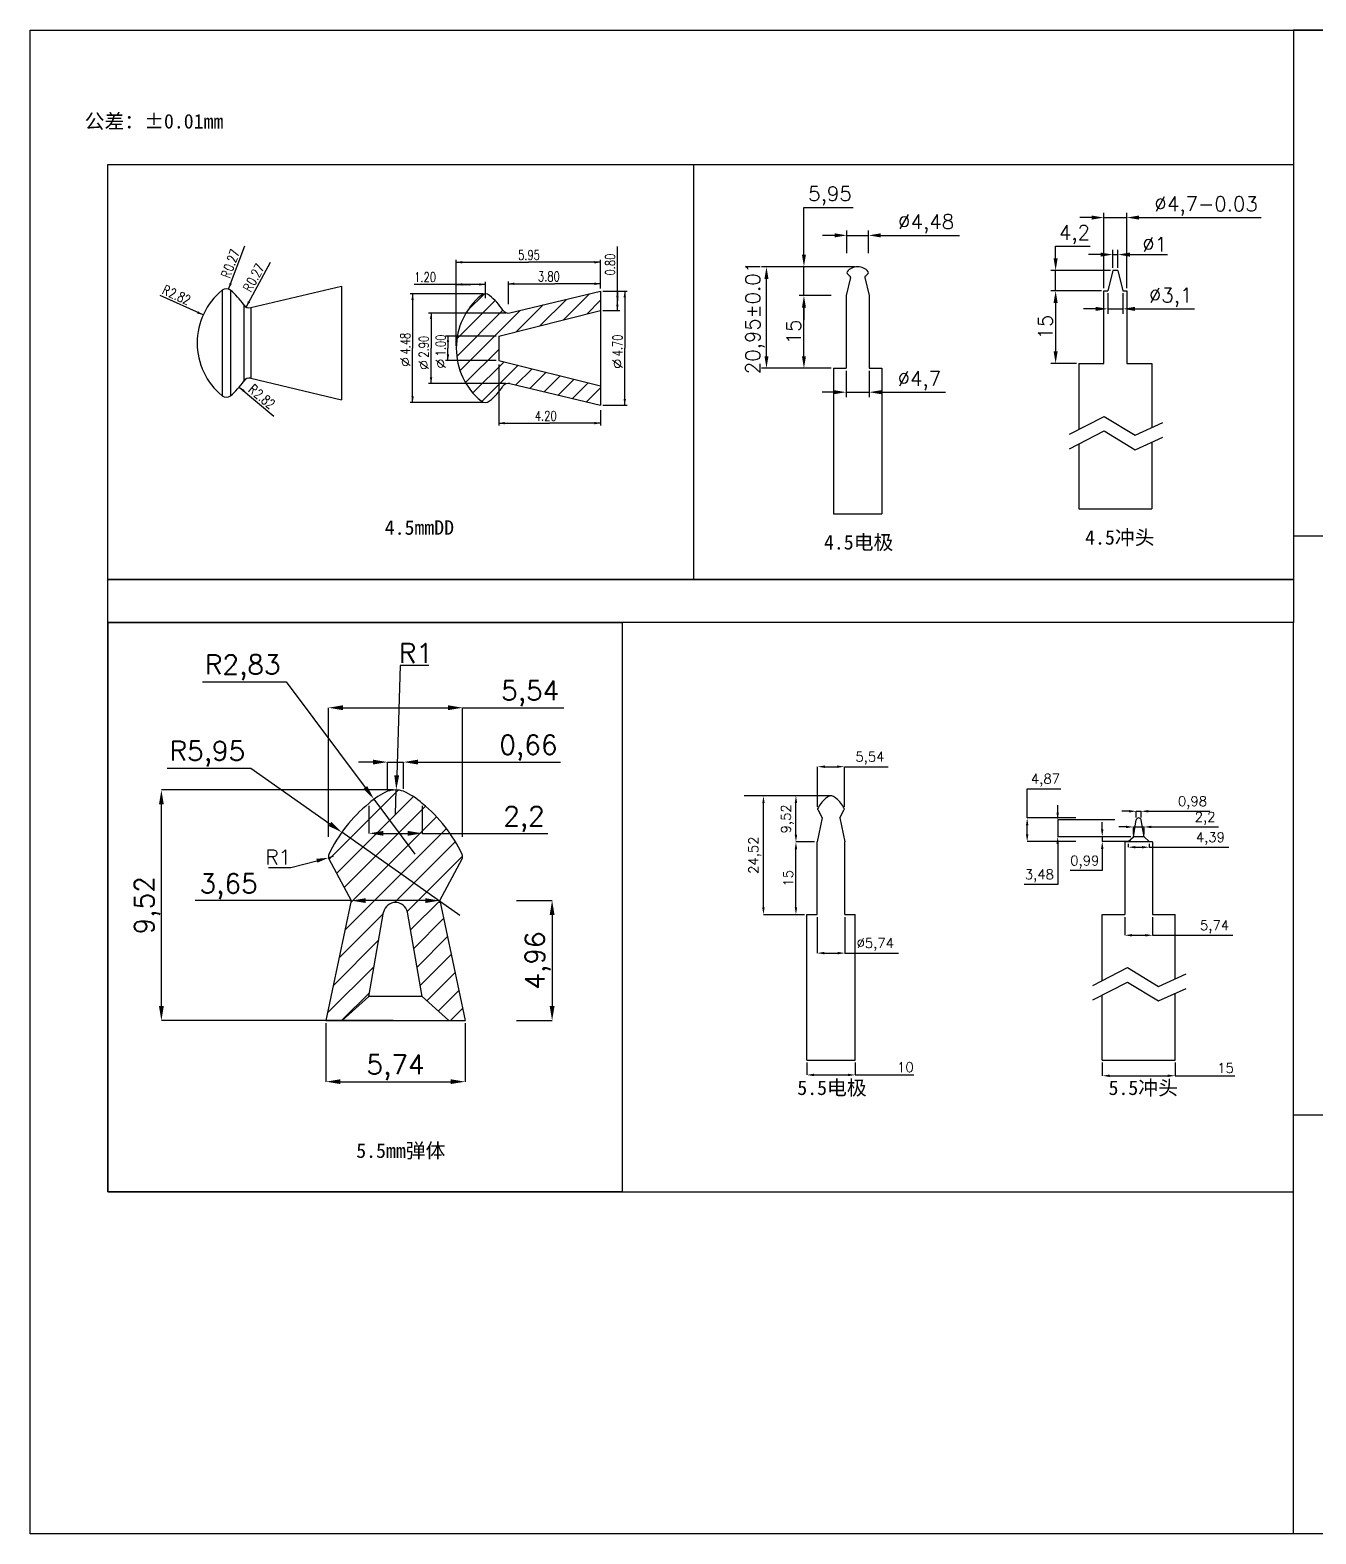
# Model space of a CAD drawing. Header units: millimetres. Extents: x 0 to 1277, y 0 to 625.
# Drawn here: x 813.6 to 1078.8, y 314.5 to 624.7 of the extents above; entities that cross this region are included whole.
import ezdxf

# ---------------------------------------------------------------- set-up
doc = ezdxf.new("R2010")
doc.units = ezdxf.units.MM
doc.header["$LTSCALE"] = 1000
doc.styles.get("Standard").update_dxf_attribs({"font": 'txt', "bigfont": 'gbcbig.shx'})
doc.styles.add('TEXTSTYLE_1', font='txt.shx', dxfattribs={"width": 0.75, "bigfont": 'bigfont.shx'})
doc.dimstyles.new('ISO-25', dxfattribs={"dimtxt": 3, "dimasz": 2.5, "dimexe": 1, "dimexo": 0.5, "dimtad": 1, "dimtoh": 1, "dimtxsty": 'Standard', "dimcen": 0, "dimclrd": 3, "dimclre": 3, "dimclrt": 3, "dimadec": 0, "dimazin": 0, "dimtfac": 1, "dimtmove": 0, "dimatfit": 3, "dimfxl": 0, "dimarcsym": 0})
doc.dimstyles.new('副本 (2)ISO-25', dxfattribs={"dimtxt": 2, "dimasz": 1.5, "dimexe": 0, "dimexo": 0.5, "dimgap": 0.6, "dimtad": 1, "dimtoh": 1, "dimtxsty": 'Standard', "dimcen": 0, "dimclrd": 3, "dimclre": 3, "dimclrt": 3, "dimadec": 0, "dimazin": 0, "dimtfac": 1, "dimtmove": 0, "dimatfit": 3, "dimfxl": 0, "dimarcsym": 0})
doc.dimstyles.new('副本ISO-25', dxfattribs={"dimtxt": 4, "dimasz": 3, "dimexe": 0, "dimexo": 0.5, "dimgap": 0.6, "dimtad": 1, "dimtoh": 1, "dimlfac": 0.2, "dimtxsty": 'Standard', "dimcen": 0, "dimclrd": 3, "dimclre": 3, "dimclrt": 3, "dimadec": 0, "dimazin": 0, "dimtfac": 1, "dimtmove": 0, "dimatfit": 3, "dimfxl": 0, "dimarcsym": 0})

# ---------------------------------------------------------------- blocks, each defined once
blk = doc.blocks.new('*D8')
at = {"color": 3, "lineweight": -2}
for p, q in [((1034.54, 570.96), (1024.08, 570.96)), ((1025.08, 568.46), (1025.08, 558.46)), ((1029.39, 555.96), (1024.08, 555.96))]:
    blk.add_line(p, q, dxfattribs=at)
at = {"color": 3}
for points in [[(1024.66, 568.46), (1025.5, 568.46), (1025.08, 570.96)], [(1024.66, 558.46), (1025.5, 558.46), (1025.08, 555.96)]]:
    blk.add_solid(points, dxfattribs=at)
at = {"layer": 'Defpoints', "color": 0}
for p in [(1035.04, 570.96), (1025.08, 555.96), (1029.89, 555.96)]:
    blk.add_point(p, dxfattribs=at)
at = {"color": 3, "insert": (1022.96, 563.46), "char_height": 3, "attachment_point": 5, "rotation": 90}
blk.add_mtext('15', dxfattribs=at)
blk = doc.blocks.new('*D11')
at = {"color": 3, "lineweight": -2}
for p, q in [((1035.04, 571.46), (1035.04, 587.05)), ((1039.74, 571.46), (1039.74, 587.05)), ((1032.54, 586.05), (1030.04, 586.05)), ((1035.04, 586.05), (1039.74, 586.05)), ((1042.24, 586.05), (1067.49, 586.05))]:
    blk.add_line(p, q, dxfattribs=at)
at = {"color": 3}
for points in [[(1032.54, 586.47), (1032.54, 585.64), (1035.04, 586.05)], [(1042.24, 586.47), (1042.24, 585.64), (1039.74, 586.05)]]:
    blk.add_solid(points, dxfattribs=at)
at = {"layer": 'Defpoints', "color": 0}
for p in [(1039.74, 586.05), (1035.04, 570.96), (1039.74, 570.96)]:
    blk.add_point(p, dxfattribs=at)
at = {"color": 3, "insert": (1056.11, 588.43), "char_height": 3, "attachment_point": 5}
blk.add_mtext('%%C4,7-0.03', dxfattribs=at)
blk = doc.blocks.new('*D15')
at = {"color": 3, "lineweight": -2}
for p, q in [((1035.84, 570.46), (1035.84, 566.22)), ((1038.94, 570.46), (1038.94, 566.22)), ((1033.34, 567.22), (1030.84, 567.22)), ((1035.84, 567.22), (1038.94, 567.22)), ((1041.44, 567.22), (1053.69, 567.22))]:
    blk.add_line(p, q, dxfattribs=at)
at = {"color": 3}
for points in [[(1033.34, 567.64), (1033.34, 566.81), (1035.84, 567.22)], [(1041.44, 567.64), (1041.44, 566.81), (1038.94, 567.22)]]:
    blk.add_solid(points, dxfattribs=at)
at = {"layer": 'Defpoints', "color": 0}
for p in [(1035.84, 570.96), (1038.94, 570.96), (1038.94, 567.22)]:
    blk.add_point(p, dxfattribs=at)
at = {"color": 3, "insert": (1048.81, 569.6), "char_height": 3, "attachment_point": 5}
blk.add_mtext('%%C3,1', dxfattribs=at)
blk = doc.blocks.new('*D17')
at = {"color": 3, "lineweight": -2}
for p, q in [((983.76, 575.91), (964.45, 575.91)), ((965.45, 557.46), (965.45, 573.41)), ((978.76, 554.96), (964.45, 554.96))]:
    blk.add_line(p, q, dxfattribs=at)
at = {"color": 3}
for points in [[(965.04, 573.41), (965.87, 573.41), (965.45, 575.91)], [(965.04, 557.46), (965.87, 557.46), (965.45, 554.96)]]:
    blk.add_solid(points, dxfattribs=at)
at = {"layer": 'Defpoints', "color": 0}
for p in [(965.45, 575.91), (984.26, 575.91), (979.26, 554.96)]:
    blk.add_point(p, dxfattribs=at)
at = {"color": 3, "insert": (963.08, 565.43), "char_height": 3, "attachment_point": 5, "rotation": 90}
blk.add_mtext('20,95%%P0.01', dxfattribs=at)
blk = doc.blocks.new('*D18')
at = {"color": 3, "lineweight": -2}
for p, q in [((981.91, 554.46), (981.91, 549.03)), ((986.61, 554.46), (986.61, 549.03)), ((979.41, 550.03), (976.91, 550.03)), ((981.91, 550.03), (986.61, 550.03)), ((989.11, 550.03), (1002.36, 550.03))]:
    blk.add_line(p, q, dxfattribs=at)
at = {"color": 3}
for points in [[(979.41, 550.45), (979.41, 549.62), (981.91, 550.03)], [(989.11, 550.45), (989.11, 549.62), (986.61, 550.03)]]:
    blk.add_solid(points, dxfattribs=at)
at = {"layer": 'Defpoints', "color": 0}
for p in [(981.91, 554.96), (986.61, 554.96), (986.61, 550.03)]:
    blk.add_point(p, dxfattribs=at)
at = {"color": 3, "insert": (996.98, 552.41), "char_height": 3, "attachment_point": 5}
blk.add_mtext('%%C4,7', dxfattribs=at)
blk = doc.blocks.new('*D20')
at = {"color": 3, "lineweight": -2}
for p, q in [((982.02, 578.72), (982.02, 583.38)), ((986.5, 578.72), (986.5, 583.38)), ((979.52, 582.38), (977.02, 582.38)), ((982.02, 582.38), (986.5, 582.38)), ((989, 582.38), (1005.25, 582.38))]:
    blk.add_line(p, q, dxfattribs=at)
at = {"color": 3}
for points in [[(979.52, 582.8), (979.52, 581.97), (982.02, 582.38)], [(989, 582.8), (989, 581.97), (986.5, 582.38)]]:
    blk.add_solid(points, dxfattribs=at)
at = {"layer": 'Defpoints', "color": 0}
for p in [(986.5, 582.38), (982.02, 578.22), (986.5, 578.22)]:
    blk.add_point(p, dxfattribs=at)
at = {"color": 3, "insert": (998.37, 584.76), "char_height": 3, "attachment_point": 5}
blk.add_mtext('%%C4,48', dxfattribs=at)
blk = doc.blocks.new('*D23')
at = {"color": 3, "lineweight": -2}
for p, q in [((1025.08, 577.66), (1025.08, 580.16)), ((1025.08, 580.16), (1032.21, 580.16)), ((1036.39, 575.16), (1024.08, 575.16)), ((1025.08, 570.96), (1025.08, 575.16)), ((1034.54, 570.96), (1024.08, 570.96)), ((1025.08, 568.46), (1025.08, 565.96))]:
    blk.add_line(p, q, dxfattribs=at)
at = {"color": 3}
for points in [[(1024.66, 577.66), (1025.5, 577.66), (1025.08, 575.16)], [(1024.66, 568.46), (1025.5, 568.46), (1025.08, 570.96)]]:
    blk.add_solid(points, dxfattribs=at)
at = {"layer": 'Defpoints', "color": 0}
for p in [(1036.89, 575.16), (1025.08, 570.96), (1035.04, 570.96)]:
    blk.add_point(p, dxfattribs=at)
at = {"color": 3, "insert": (1028.96, 582.54), "char_height": 3, "attachment_point": 5}
blk.add_mtext('4,2', dxfattribs=at)
blk = doc.blocks.new('*D24')
at = {"color": 3, "lineweight": -2}
for p, q in [((1034.39, 578.42), (1031.89, 578.42)), ((1036.89, 575.66), (1036.89, 579.42)), ((1036.89, 578.42), (1037.89, 578.42)), ((1037.89, 575.66), (1037.89, 579.42)), ((1040.39, 578.42), (1048.14, 578.42))]:
    blk.add_line(p, q, dxfattribs=at)
at = {"color": 3}
for points in [[(1034.39, 578.83), (1034.39, 578), (1036.89, 578.42)], [(1040.39, 578.83), (1040.39, 578), (1037.89, 578.42)]]:
    blk.add_solid(points, dxfattribs=at)
at = {"layer": 'Defpoints', "color": 0}
for p in [(1037.89, 578.42), (1036.89, 575.16), (1037.89, 575.16)]:
    blk.add_point(p, dxfattribs=at)
at = {"color": 3, "insert": (1045.51, 580.54), "char_height": 3, "attachment_point": 5}
blk.add_mtext('%%C1', dxfattribs=at)
blk = doc.blocks.new('*D27')
at = {"color": 3, "lineweight": -2}
for p, q in [((975.89, 441.75), (975.89, 434.32)), ((981.63, 441.75), (981.63, 434.32)), ((977.39, 434.32), (980.13, 434.32)), ((981.63, 434.32), (992.66, 434.32))]:
    blk.add_line(p, q, dxfattribs=at)
at = {"color": 3}
for points in [[(977.39, 434.57), (977.39, 434.07), (975.89, 434.32)], [(980.13, 434.57), (980.13, 434.07), (981.63, 434.32)]]:
    blk.add_solid(points, dxfattribs=at)
at = {"layer": 'Defpoints', "color": 0}
for p in [(975.89, 442.25), (981.63, 442.25), (981.63, 434.32)]:
    blk.add_point(p, dxfattribs=at)
at = {"color": 3, "insert": (987.89, 436.08), "char_height": 2, "attachment_point": 5}
blk.add_mtext('%%C5,74', dxfattribs=at)
blk = doc.blocks.new('*D53')
at = {"color": 3, "lineweight": -2}
for p, q in [((973.26, 466.77), (964.83, 466.77)), ((964.83, 443.75), (964.83, 465.27)), ((973.26, 442.25), (964.83, 442.25))]:
    blk.add_line(p, q, dxfattribs=at)
at = {"color": 3}
for points in [[(964.58, 465.27), (965.08, 465.27), (964.83, 466.77)], [(964.58, 443.75), (965.08, 443.75), (964.83, 442.25)]]:
    blk.add_solid(points, dxfattribs=at)
at = {"layer": 'Defpoints', "color": 0}
for p in [(964.83, 466.77), (973.76, 466.77), (973.76, 442.25)]:
    blk.add_point(p, dxfattribs=at)
at = {"color": 3, "insert": (963.07, 454.51), "char_height": 2, "attachment_point": 5, "rotation": 90}
blk.add_mtext('24,52', dxfattribs=at)
blk = doc.blocks.new('*D54')
at = {"color": 3, "lineweight": -2}
for p, q in [((973.26, 457.25), (971.53, 457.25)), ((971.53, 443.75), (971.53, 455.75)), ((973.26, 442.25), (971.53, 442.25))]:
    blk.add_line(p, q, dxfattribs=at)
at = {"color": 3}
for points in [[(971.28, 455.75), (971.78, 455.75), (971.53, 457.25)], [(971.28, 443.75), (971.78, 443.75), (971.53, 442.25)]]:
    blk.add_solid(points, dxfattribs=at)
at = {"layer": 'Defpoints', "color": 0}
for p in [(971.53, 457.25), (973.76, 457.25), (973.76, 442.25)]:
    blk.add_point(p, dxfattribs=at)
at = {"color": 3, "insert": (969.93, 449.75), "char_height": 2, "attachment_point": 5, "rotation": 90}
blk.add_mtext('15', dxfattribs=at)
blk = doc.blocks.new('*D55')
at = {"color": 3, "lineweight": -2}
for p, q in [((975.39, 466.77), (971.53, 466.77)), ((971.53, 458.75), (971.53, 465.27)), ((975.39, 457.25), (971.53, 457.25))]:
    blk.add_line(p, q, dxfattribs=at)
at = {"color": 3}
for points in [[(971.28, 465.27), (971.78, 465.27), (971.53, 466.77)], [(971.28, 458.75), (971.78, 458.75), (971.53, 457.25)]]:
    blk.add_solid(points, dxfattribs=at)
at = {"layer": 'Defpoints', "color": 0}
for p in [(971.53, 466.77), (975.89, 466.77), (975.89, 457.25)]:
    blk.add_point(p, dxfattribs=at)
at = {"color": 3, "insert": (969.76, 462.01), "char_height": 2, "attachment_point": 5, "rotation": 90}
blk.add_mtext('9,52', dxfattribs=at)
blk = doc.blocks.new('*D56')
at = {"color": 3, "lineweight": -2}
for p, q in [((975.99, 464.51), (975.99, 472.78)), ((977.49, 472.78), (980.02, 472.78)), ((981.52, 464.51), (981.52, 472.78)), ((981.52, 472.78), (990.56, 472.78))]:
    blk.add_line(p, q, dxfattribs=at)
at = {"color": 3}
for points in [[(977.49, 473.03), (977.49, 472.53), (975.99, 472.78)], [(980.02, 473.03), (980.02, 472.53), (981.52, 472.78)]]:
    blk.add_solid(points, dxfattribs=at)
at = {"layer": 'Defpoints', "color": 0}
for p in [(981.52, 472.78), (975.99, 464.01), (981.52, 464.01)]:
    blk.add_point(p, dxfattribs=at)
at = {"color": 3, "insert": (986.79, 474.54), "char_height": 2, "attachment_point": 5}
blk.add_mtext('5,54', dxfattribs=at)
blk = doc.blocks.new('*D57')
at = {"color": 3, "lineweight": -2}
for p, q in [((1039.34, 441.75), (1039.34, 438)), ((1045.08, 441.75), (1045.08, 438)), ((1040.84, 438), (1043.58, 438)), ((1045.08, 438), (1061.62, 438))]:
    blk.add_line(p, q, dxfattribs=at)
at = {"color": 3}
for points in [[(1040.84, 438.25), (1040.84, 437.75), (1039.34, 438)], [(1043.58, 438.25), (1043.58, 437.75), (1045.08, 438)]]:
    blk.add_solid(points, dxfattribs=at)
at = {"layer": 'Defpoints', "color": 0}
for p in [(1039.34, 442.25), (1045.08, 442.25), (1045.08, 438)]:
    blk.add_point(p, dxfattribs=at)
at = {"color": 3, "insert": (1057.85, 439.77), "char_height": 2, "attachment_point": 5}
blk.add_mtext('5,74', dxfattribs=at)
blk = doc.blocks.new('*D58')
at = {"color": 3, "lineweight": -2}
for p, q in [((1019.21, 462.21), (1019.21, 468.21)), ((1019.21, 468.21), (1026.14, 468.21)), ((1029.23, 462.21), (1019.21, 462.21)), ((1019.21, 458.83), (1019.21, 460.71)), ((1029.23, 457.33), (1019.21, 457.33))]:
    blk.add_line(p, q, dxfattribs=at)
at = {"color": 3}
for points in [[(1018.96, 460.71), (1019.46, 460.71), (1019.21, 462.21)], [(1018.96, 458.83), (1019.46, 458.83), (1019.21, 457.33)]]:
    blk.add_solid(points, dxfattribs=at)
at = {"layer": 'Defpoints', "color": 0}
for p in [(1029.73, 462.21), (1019.21, 457.33), (1029.73, 457.33)]:
    blk.add_point(p, dxfattribs=at)
at = {"color": 3, "insert": (1022.98, 469.98), "char_height": 2, "attachment_point": 5}
blk.add_mtext('4,87', dxfattribs=at)
blk = doc.blocks.new('*D59')
at = {"color": 3, "lineweight": -2}
for p, q in [((1025.5, 463.31), (1025.5, 464.81)), ((1037.26, 461.81), (1025.5, 461.81)), ((1025.5, 461.81), (1025.5, 458.33)), ((1037.26, 458.33), (1025.5, 458.33)), ((1025.5, 456.83), (1025.5, 448.5)), ((1025.5, 448.5), (1018.56, 448.5))]:
    blk.add_line(p, q, dxfattribs=at)
at = {"color": 3}
for points in [[(1025.25, 463.31), (1025.75, 463.31), (1025.5, 461.81)], [(1025.25, 456.83), (1025.75, 456.83), (1025.5, 458.33)]]:
    blk.add_solid(points, dxfattribs=at)
at = {"layer": 'Defpoints', "color": 0}
for p in [(1037.76, 461.81), (1025.5, 458.33), (1037.76, 458.33)]:
    blk.add_point(p, dxfattribs=at)
at = {"color": 3, "insert": (1021.73, 450.26), "char_height": 2, "attachment_point": 5}
blk.add_mtext('3,48', dxfattribs=at)
blk = doc.blocks.new('*D60')
at = {"color": 3, "lineweight": -2}
for p, q in [((1034.69, 459.83), (1034.69, 461.33)), ((1040.61, 458.33), (1034.69, 458.33)), ((1034.69, 458.33), (1034.69, 457.33)), ((1040.61, 457.33), (1034.69, 457.33)), ((1034.69, 455.83), (1034.69, 451.33)), ((1034.69, 451.33), (1028.09, 451.33))]:
    blk.add_line(p, q, dxfattribs=at)
at = {"color": 3}
for points in [[(1034.44, 459.83), (1034.94, 459.83), (1034.69, 458.33)], [(1034.44, 455.83), (1034.94, 455.83), (1034.69, 457.33)]]:
    blk.add_solid(points, dxfattribs=at)
at = {"layer": 'Defpoints', "color": 0}
for p in [(1034.69, 457.33), (1041.11, 458.33), (1041.11, 457.33)]:
    blk.add_point(p, dxfattribs=at)
at = {"color": 3, "insert": (1031.09, 453.1), "char_height": 2, "attachment_point": 5}
blk.add_mtext('0,99', dxfattribs=at)
blk = doc.blocks.new('*D61')
at = {"color": 3, "lineweight": -2}
for p, q in [((1040.22, 463.58), (1038.72, 463.58)), ((1041.72, 462.31), (1041.72, 463.58)), ((1041.72, 463.58), (1042.7, 463.58)), ((1042.7, 462.31), (1042.7, 463.58)), ((1044.2, 463.58), (1056.9, 463.58))]:
    blk.add_line(p, q, dxfattribs=at)
at = {"color": 3}
for points in [[(1040.22, 463.83), (1040.22, 463.33), (1041.72, 463.58)], [(1044.2, 463.83), (1044.2, 463.33), (1042.7, 463.58)]]:
    blk.add_solid(points, dxfattribs=at)
at = {"layer": 'Defpoints', "color": 0}
for p in [(1042.7, 463.58), (1041.72, 461.81), (1042.7, 461.81)]:
    blk.add_point(p, dxfattribs=at)
at = {"color": 3, "insert": (1053.3, 465.34), "char_height": 2, "attachment_point": 5}
blk.add_mtext('0,98', dxfattribs=at)
blk = doc.blocks.new('*D62')
at = {"color": 3, "lineweight": -2}
for p, q in [((1039.61, 460.35), (1038.11, 460.35)), ((1041.11, 458.83), (1041.11, 460.35)), ((1041.11, 460.35), (1043.31, 460.35)), ((1043.31, 458.83), (1043.31, 460.35)), ((1044.81, 460.35), (1058.67, 460.35))]:
    blk.add_line(p, q, dxfattribs=at)
at = {"color": 3}
for points in [[(1039.61, 460.6), (1039.61, 460.1), (1041.11, 460.35)], [(1044.81, 460.6), (1044.81, 460.1), (1043.31, 460.35)]]:
    blk.add_solid(points, dxfattribs=at)
at = {"layer": 'Defpoints', "color": 0}
for p in [(1043.31, 460.35), (1041.11, 458.33), (1043.31, 458.33)]:
    blk.add_point(p, dxfattribs=at)
at = {"color": 3, "insert": (1055.91, 462.12), "char_height": 2, "attachment_point": 5}
blk.add_mtext('2,2', dxfattribs=at)
blk = doc.blocks.new('*D63')
at = {"color": 3, "lineweight": -2}
for p, q in [((1040.01, 456.83), (1040.01, 456.17)), ((1041.51, 456.17), (1042.9, 456.17)), ((1044.4, 456.83), (1044.4, 456.17)), ((1044.4, 456.17), (1060.77, 456.17))]:
    blk.add_line(p, q, dxfattribs=at)
at = {"color": 3}
for points in [[(1041.51, 456.42), (1041.51, 455.92), (1040.01, 456.17)], [(1042.9, 456.42), (1042.9, 455.92), (1044.4, 456.17)]]:
    blk.add_solid(points, dxfattribs=at)
at = {"layer": 'Defpoints', "color": 0}
for p in [(1040.01, 457.33), (1044.4, 457.33), (1044.4, 456.17)]:
    blk.add_point(p, dxfattribs=at)
at = {"color": 3, "insert": (1057, 457.93), "char_height": 2, "attachment_point": 5}
blk.add_mtext('4,39', dxfattribs=at)
blk = doc.blocks.new('*D64')
at = {"color": 3, "lineweight": -2}
for p, q in [((973.76, 411.75), (973.76, 409.19)), ((983.76, 411.75), (983.76, 409.19)), ((975.26, 409.19), (982.26, 409.19)), ((983.76, 409.19), (995.85, 409.19))]:
    blk.add_line(p, q, dxfattribs=at)
at = {"color": 3}
for points in [[(975.26, 409.44), (975.26, 408.94), (973.76, 409.19)], [(982.26, 409.44), (982.26, 408.94), (983.76, 409.19)]]:
    blk.add_solid(points, dxfattribs=at)
at = {"layer": 'Defpoints', "color": 0}
for p in [(973.76, 412.25), (983.76, 412.25), (983.76, 409.19)]:
    blk.add_point(p, dxfattribs=at)
at = {"color": 3, "insert": (994.09, 410.79), "char_height": 2, "attachment_point": 5}
blk.add_mtext('10', dxfattribs=at)
blk = doc.blocks.new('*D65')
at = {"color": 3, "lineweight": -2}
for p, q in [((1034.71, 411.75), (1034.71, 409.02)), ((1049.71, 411.75), (1049.71, 409.02)), ((1036.21, 409.02), (1048.21, 409.02)), ((1049.71, 409.02), (1062.05, 409.02))]:
    blk.add_line(p, q, dxfattribs=at)
at = {"color": 3}
for points in [[(1036.21, 409.27), (1036.21, 408.77), (1034.71, 409.02)], [(1048.21, 409.27), (1048.21, 408.77), (1049.71, 409.02)]]:
    blk.add_solid(points, dxfattribs=at)
at = {"layer": 'Defpoints', "color": 0}
for p in [(1034.71, 412.25), (1049.71, 412.25), (1049.71, 409.02)]:
    blk.add_point(p, dxfattribs=at)
at = {"color": 3, "insert": (1060.12, 410.62), "char_height": 2, "attachment_point": 5}
blk.add_mtext('15', dxfattribs=at)
blk = doc.blocks.new('_FILLED')
at = {"color": 0, "linetype": 'ByBlock'}
blk.add_solid([(0, 0), (-1, 0.2), (-1, -0.2)], dxfattribs=at)
blk = doc.blocks.new('*D88')
at = {"color": 3, "lineweight": -2}
for p, q in [((874.61, 419.9), (874.61, 407.8)), ((903.31, 419.9), (903.31, 407.8)), ((877.61, 407.8), (900.31, 407.8))]:
    blk.add_line(p, q, dxfattribs=at)
at = {"color": 3}
for points in [[(877.61, 408.3), (877.61, 407.3), (874.61, 407.8)], [(900.31, 408.3), (900.31, 407.3), (903.31, 407.8)]]:
    blk.add_solid(points, dxfattribs=at)
at = {"layer": 'Defpoints', "color": 0}
for p in [(874.61, 420.4), (903.31, 420.4), (903.31, 407.8)]:
    blk.add_point(p, dxfattribs=at)
at = {"color": 3, "lineweight": 15, "insert": (888.96, 410.73), "char_height": 4, "attachment_point": 5}
blk.add_mtext('5,74', dxfattribs=at)
blk = doc.blocks.new('*D89')
at = {"color": 3, "lineweight": -2}
for p, q in [((879.83, 445.15), (847.61, 445.15)), ((879.83, 444.7), (879.83, 445.15)), ((895.08, 445.15), (882.83, 445.15)), ((898.08, 444.7), (898.08, 445.15))]:
    blk.add_line(p, q, dxfattribs=at)
at = {"color": 3}
for points in [[(882.83, 445.65), (882.83, 444.65), (879.83, 445.15)], [(895.08, 445.65), (895.08, 444.65), (898.08, 445.15)]]:
    blk.add_solid(points, dxfattribs=at)
at = {"layer": 'Defpoints', "color": 0}
for p in [(879.83, 445.2), (898.08, 445.2), (898.08, 445.15)]:
    blk.add_point(p, dxfattribs=at)
at = {"color": 3, "lineweight": 15, "insert": (854.54, 448.08), "char_height": 4, "attachment_point": 5}
blk.add_mtext('3,65', dxfattribs=at)
blk = doc.blocks.new('*D85')
at = {"color": 3, "lineweight": -2}
for p, q in [((875.12, 458.33), (875.12, 484.94)), ((878.12, 484.94), (899.8, 484.94)), ((902.8, 458.33), (902.8, 484.94)), ((902.8, 484.94), (923.66, 484.94))]:
    blk.add_line(p, q, dxfattribs=at)
at = {"color": 3}
for points in [[(878.12, 485.44), (878.12, 484.44), (875.12, 484.94)], [(899.8, 485.44), (899.8, 484.44), (902.8, 484.94)]]:
    blk.add_solid(points, dxfattribs=at)
at = {"layer": 'Defpoints', "color": 0}
for p in [(902.8, 484.94), (875.12, 457.83), (902.8, 457.83)]:
    blk.add_point(p, dxfattribs=at)
at = {"color": 3, "lineweight": 15, "insert": (916.73, 487.88), "char_height": 4, "attachment_point": 5}
blk.add_mtext('5,54', dxfattribs=at)
blk = doc.blocks.new('*D90')
at = {"color": 3, "lineweight": -2}
for p, q in [((867.4, 452.01), (872.73, 453.37)), ((876.12, 454.24), (875.15, 453.99)), ((862.78, 452.01), (867.4, 452.01))]:
    blk.add_line(p, q, dxfattribs=at)
at = {"color": 3}
blk.add_solid([(872.63, 453.77), (872.83, 452.97), (875.15, 453.99)], dxfattribs=at)
at = {"layer": 'Defpoints', "color": 0}
for p in [(875.15, 453.99), (876.12, 454.24)]:
    blk.add_point(p, dxfattribs=at)
at = {"lineweight": 15, "insert": (864.78, 454.13), "char_height": 3, "attachment_point": 5}
blk.add_mtext('R1', dxfattribs=at)
blk = doc.blocks.new('*D91')
at = {"color": 3, "lineweight": -2}
for p, q in [((841.84, 472.5), (859.11, 472.5)), ((859.11, 472.5), (875.43, 460.97)), ((902.19, 442.06), (877.88, 459.24))]:
    blk.add_line(p, q, dxfattribs=at)
at = {"color": 3}
blk.add_solid([(875.71, 461.38), (875.14, 460.56), (877.88, 459.24)], dxfattribs=at)
at = {"layer": 'Defpoints', "color": 0}
for p in [(877.88, 459.24), (902.19, 442.06)]:
    blk.add_point(p, dxfattribs=at)
at = {"color": 3, "lineweight": 15, "insert": (850.17, 475.44), "char_height": 4, "attachment_point": 5}
blk.add_mtext('R5,95', dxfattribs=at)
blk = doc.blocks.new('*D92')
at = {"color": 3, "lineweight": -2}
for p, q in [((849.13, 490.31), (866.4, 490.31)), ((866.4, 490.31), (882.72, 468.48)), ((893, 454.72), (884.52, 466.07))]:
    blk.add_line(p, q, dxfattribs=at)
at = {"color": 3}
blk.add_solid([(883.12, 468.77), (882.32, 468.18), (884.52, 466.07)], dxfattribs=at)
at = {"layer": 'Defpoints', "color": 0}
for p in [(884.52, 466.07), (893, 454.72)]:
    blk.add_point(p, dxfattribs=at)
at = {"color": 3, "lineweight": 15, "insert": (857.46, 493.24), "char_height": 4, "attachment_point": 5}
blk.add_mtext('R2,83', dxfattribs=at)
blk = doc.blocks.new('*D93')
at = {"color": 3, "lineweight": -2}
for p, q in [((889.89, 493.62), (889.2, 470.98)), ((895.82, 493.62), (889.89, 493.62)), ((888.96, 462.98), (889.11, 467.98))]:
    blk.add_line(p, q, dxfattribs=at)
at = {"color": 3}
blk.add_solid([(888.7, 470.99), (889.7, 470.96), (889.11, 467.98)], dxfattribs=at)
at = {"layer": 'Defpoints', "color": 0}
for p in [(889.11, 467.98), (888.96, 462.98)]:
    blk.add_point(p, dxfattribs=at)
at = {"color": 3, "lineweight": 15, "insert": (893.15, 496.22), "char_height": 4, "attachment_point": 5}
blk.add_mtext('R1', dxfattribs=at)
blk = doc.blocks.new('*D94')
at = {"color": 3, "lineweight": -2}
for p, q in [((883.46, 464.7), (883.46, 459.03)), ((894.46, 464.7), (894.46, 459.03)), ((886.46, 459.03), (891.46, 459.03)), ((894.46, 459.03), (920.39, 459.03))]:
    blk.add_line(p, q, dxfattribs=at)
at = {"color": 3}
for points in [[(886.46, 459.53), (886.46, 458.53), (883.46, 459.03)], [(891.46, 459.53), (891.46, 458.53), (894.46, 459.03)]]:
    blk.add_solid(points, dxfattribs=at)
at = {"layer": 'Defpoints', "color": 0}
for p in [(883.46, 465.2), (894.46, 465.2), (894.46, 459.03)]:
    blk.add_point(p, dxfattribs=at)
at = {"color": 3, "lineweight": 15, "insert": (915.45, 461.96), "char_height": 4, "attachment_point": 5}
blk.add_mtext('2,2', dxfattribs=at)
blk = doc.blocks.new('*D86')
at = {"color": 3, "lineweight": -2}
for p, q in [((884.31, 473.73), (881.31, 473.73)), ((887.31, 468.2), (887.31, 473.73)), ((887.31, 473.73), (890.61, 473.73)), ((890.61, 468.2), (890.61, 473.73)), ((893.61, 473.73), (922.97, 473.73))]:
    blk.add_line(p, q, dxfattribs=at)
at = {"color": 3}
for points in [[(884.31, 474.23), (884.31, 473.23), (887.31, 473.73)], [(893.61, 474.23), (893.61, 473.23), (890.61, 473.73)]]:
    blk.add_solid(points, dxfattribs=at)
at = {"layer": 'Defpoints', "color": 0}
for p in [(890.61, 473.73), (887.31, 467.7), (890.61, 467.7)]:
    blk.add_point(p, dxfattribs=at)
at = {"color": 3, "lineweight": 15, "insert": (916.37, 476.67), "char_height": 4, "attachment_point": 5}
blk.add_mtext('0,66', dxfattribs=at)
blk = doc.blocks.new('*D95')
at = {"color": 3, "lineweight": -2}
for p, q in [((888.46, 467.98), (840.68, 467.98)), ((840.68, 423.4), (840.68, 464.98)), ((888.46, 420.4), (840.68, 420.4))]:
    blk.add_line(p, q, dxfattribs=at)
at = {"color": 3}
for points in [[(840.18, 464.98), (841.18, 464.98), (840.68, 467.98)], [(840.18, 423.4), (841.18, 423.4), (840.68, 420.4)]]:
    blk.add_solid(points, dxfattribs=at)
at = {"layer": 'Defpoints', "color": 0}
for p in [(840.68, 467.98), (888.96, 467.98), (888.96, 420.4)]:
    blk.add_point(p, dxfattribs=at)
at = {"color": 3, "insert": (837.75, 444.19), "char_height": 4, "attachment_point": 5, "rotation": 90}
blk.add_mtext('9,52', dxfattribs=at)
blk = doc.blocks.new('*D87')
at = {"color": 3, "lineweight": -2}
for p, q in [((913.9, 445.2), (921.25, 445.2)), ((921.25, 442.2), (921.25, 423.4)), ((913.9, 420.4), (921.25, 420.4))]:
    blk.add_line(p, q, dxfattribs=at)
at = {"color": 3}
for points in [[(920.75, 442.2), (921.75, 442.2), (921.25, 445.2)], [(920.75, 423.4), (921.75, 423.4), (921.25, 420.4)]]:
    blk.add_solid(points, dxfattribs=at)
at = {"layer": 'Defpoints', "color": 0}
for p in [(913.4, 445.2), (913.4, 420.4), (921.25, 420.4)]:
    blk.add_point(p, dxfattribs=at)
at = {"color": 3, "insert": (918.32, 432.8), "char_height": 4, "attachment_point": 5, "rotation": 90}
blk.add_mtext('4,96', dxfattribs=at)
blk = doc.blocks.new('*D97')
at = {"color": 3, "lineweight": -2}
for p, q in [((978.76, 569.96), (972.18, 569.96)), ((973.18, 557.46), (973.18, 567.46)), ((978.76, 554.96), (972.18, 554.96))]:
    blk.add_line(p, q, dxfattribs=at)
at = {"color": 3}
for points in [[(972.76, 567.46), (973.59, 567.46), (973.18, 569.96)], [(972.76, 557.46), (973.59, 557.46), (973.18, 554.96)]]:
    blk.add_solid(points, dxfattribs=at)
at = {"layer": 'Defpoints', "color": 0}
for p in [(973.18, 569.96), (979.26, 569.96), (979.26, 554.96)]:
    blk.add_point(p, dxfattribs=at)
at = {"color": 3, "insert": (971.05, 562.46), "char_height": 3, "attachment_point": 5, "rotation": 90}
blk.add_mtext('15', dxfattribs=at)
blk = doc.blocks.new('*D98')
at = {"color": 3, "lineweight": -2}
for p, q in [((973.18, 578.41), (973.18, 588.15)), ((973.18, 588.15), (983.3, 588.15)), ((978.26, 575.91), (972.18, 575.91)), ((973.18, 569.96), (973.18, 575.91)), ((978.26, 569.96), (972.18, 569.96)), ((973.18, 567.46), (973.18, 564.96))]:
    blk.add_line(p, q, dxfattribs=at)
at = {"color": 3}
for points in [[(972.76, 578.41), (973.59, 578.41), (973.18, 575.91)], [(972.76, 567.46), (973.59, 567.46), (973.18, 569.96)]]:
    blk.add_solid(points, dxfattribs=at)
at = {"layer": 'Defpoints', "color": 0}
for p in [(973.18, 575.91), (978.76, 575.91), (978.76, 569.96)]:
    blk.add_point(p, dxfattribs=at)
at = {"color": 3, "insert": (978.55, 590.52), "char_height": 3, "attachment_point": 5}
blk.add_mtext('5,95', dxfattribs=at)

msp = doc.modelspace()

# ---------------------------------------------------------------- hatches: boundary and pattern name
h = msp.add_hatch()
h.set_pattern_fill('ANSI31', color=2, style=0)
h.set_pattern_definition([(45, (79.6252, 120.5792), (-2.245064, 2.245064), [])])
h.paths.add_polyline_path([(891.433, 442.633), (894.46, 425.372), (899.935, 420.401), (903.31, 420.401), (898.085, 445.201), (902.684, 453.77, 0.2323611), (902.707, 454.652, 0.1139127), (894.46, 465.201, 0.0815365), (890.61, 467.701, 0.1697548), (887.31, 467.701, 0.0815365), (883.46, 465.201, 0.1139127), (875.212, 454.652, 0.2323611), (875.236, 453.77), (879.835, 445.201), (874.61, 420.401), (877.985, 420.401), (883.46, 425.372), (886.486, 442.633, -0.864433)])
h.paths.add_polyline_path([(847.209, 451.416), (861.876, 451.416), (861.876, 444.749), (847.209, 444.749)], flags=9)

# ---------------------------------------------------------------- linework, layer by layer
at = {"color": 4, "linetype": 'Continuous'}
for p, q in [((854.534, 571.301), (857.88, 580.22)), ((901.48, 559.603), (901.48, 577.338)), ((931.23, 571.406), (931.23, 577.338)), ((934.711, 568.853), (934.711, 580.107)), ((858.15, 567.603), (863.177, 576.886)), ((901.48, 576.838), (916.355, 576.838)), ((931.23, 576.838), (916.355, 576.838)), ((904.48, 572.269), (892.805, 572.269)), ((901.48, 559.603), (901.48, 572.769)), ((901.48, 572.269), (904.48, 572.269)), ((907.48, 572.269), (904.48, 572.269)), ((907.48, 569.433), (907.48, 572.769)), ((912.23, 568.223), (912.23, 572.9)), ((912.23, 572.4), (921.73, 572.4)), ((931.23, 572.4), (921.73, 572.4)), ((931.23, 571.505), (931.23, 572.9)), ((931.73, 570.853), (936.729, 570.853)), ((931.73, 570.853), (935.211, 570.853)), ((934.711, 570.853), (934.711, 568.853)), ((936.229, 570.853), (936.229, 559.103)), ((849.293, 565.975), (840.438, 569.954)), ((906.98, 570.303), (891.979, 570.303)), ((892.479, 570.303), (892.479, 559.103)), ((934.711, 566.853), (934.711, 568.853)), ((911.73, 566.353), (895.787, 566.353)), ((896.287, 566.353), (896.287, 559.103)), ((931.73, 566.853), (935.211, 566.853)), ((909.73, 561.603), (899.269, 561.603)), ((899.769, 561.603), (899.769, 559.103)), ((892.479, 547.903), (892.479, 559.103)), ((896.287, 551.853), (896.287, 559.103)), ((899.769, 556.603), (899.769, 559.103)), ((936.229, 547.353), (936.229, 559.103)), ((909.73, 556.603), (899.269, 556.603)), ((910.23, 555.735), (910.23, 543.145)), ((856.73, 551.09), (863.866, 545.077)), ((911.73, 551.853), (895.787, 551.853)), ((906.98, 547.903), (891.979, 547.903)), ((931.23, 546.296), (931.23, 543.145)), ((931.73, 547.353), (936.729, 547.353)), ((910.23, 543.645), (920.73, 543.645)), ((931.23, 543.645), (920.73, 543.645))]:
    msp.add_line(p, q, dxfattribs=at)
at = {"color": 7, "linetype": 'Continuous'}
for p, q in [((1036.887, 575.163), (1035.837, 570.963)), ((1037.887, 575.163), (1036.887, 575.163)), ((1037.887, 575.163), (1038.937, 570.963)), ((853.18, 571.074), (853.18, 549.302)), ((854.925, 571.074), (854.925, 549.302)), ((859.121, 567.476), (877.802, 571.938)), ((877.802, 571.938), (877.802, 548.438)), ((912.548, 566.391), (931.23, 570.853)), ((931.23, 570.853), (931.23, 547.353)), ((982.801, 573.696), (981.908, 569.96)), ((985.716, 573.696), (986.608, 569.96)), ((857.664, 568.046), (857.664, 552.331)), ((859.121, 567.476), (859.121, 552.901)), ((910.23, 561.603), (931.23, 566.853)), ((910.23, 561.603), (910.23, 556.603)), ((910.23, 556.603), (931.23, 551.353)), ((859.121, 552.901), (877.802, 548.438)), ((912.548, 551.816), (931.23, 547.353))]:
    msp.add_line(p, q, dxfattribs=at)
for p, q in [((1035.037, 555.963), (1035.037, 570.963)), ((1035.037, 570.963), (1035.837, 570.963)), ((1035.037, 570.963), (1035.837, 570.963)), ((1038.937, 570.963), (1039.737, 570.963)), ((1039.737, 570.963), (1039.737, 555.963)), ((981.908, 569.96), (981.908, 554.96)), ((986.608, 569.96), (986.608, 554.96)), ((1029.887, 555.963), (1035.037, 555.963)), ((1029.887, 555.963), (1029.887, 542.378)), ((1039.737, 555.963), (1044.887, 555.963)), ((1044.887, 555.963), (1044.887, 542.714)), ((979.258, 554.96), (981.908, 554.96)), ((979.258, 554.96), (979.258, 524.96)), ((986.608, 554.96), (989.258, 554.96)), ((989.258, 554.96), (989.258, 524.96)), ((1027.909, 541.362), (1035.058, 545.036)), ((1035.058, 545.036), (1041.493, 541.158)), ((1041.493, 541.158), (1047.175, 543.762)), ((1027.909, 538.362), (1035.058, 542.036)), ((1035.058, 542.036), (1041.493, 538.158)), ((1041.493, 538.158), (1047.175, 540.762)), ((1029.887, 539.378), (1029.887, 525.963)), ((1044.887, 539.714), (1044.887, 525.963)), ((979.258, 524.96), (989.258, 524.96)), ((1029.887, 525.963), (1044.887, 525.963)), ((978.757, 466.768), (960.869, 466.768)), ((975.887, 442.252), (975.887, 457.252)), ((981.627, 442.252), (981.627, 457.252)), ((1039.335, 457.252), (1039.335, 442.252)), ((1040.01, 457.335), (1044.4, 457.335)), ((1045.075, 457.252), (1045.075, 442.252)), ((973.757, 412.252), (973.757, 442.252)), ((973.757, 442.252), (975.887, 442.252)), ((981.627, 442.252), (983.757, 442.252)), ((983.757, 412.252), (983.757, 442.252)), ((1034.705, 442.252), (1039.345, 442.252)), ((1034.705, 428.667), (1034.705, 442.252)), ((1045.065, 442.252), (1049.705, 442.252)), ((1049.705, 429.002), (1049.705, 442.252)), ((1032.727, 427.65), (1039.877, 431.324)), ((1039.877, 431.324), (1046.311, 427.446)), ((1032.727, 424.65), (1039.877, 428.324)), ((1039.877, 428.324), (1046.311, 424.446)), ((1046.311, 427.446), (1051.993, 430.051)), ((1034.705, 412.252), (1034.705, 425.667)), ((1046.311, 424.446), (1051.993, 427.051)), ((1049.705, 412.252), (1049.705, 426.002)), ((877.985, 420.401), (899.935, 420.401)), ((973.757, 412.252), (983.757, 412.252)), ((1034.705, 412.252), (1049.705, 412.252))]:
    msp.add_line(p, q)
at = {"color": 2, "linetype": 'Continuous'}
for p, q in [((901.629, 561.068), (909.489, 568.929)), ((903.878, 566.931), (907.219, 570.273)), ((913.929, 562.528), (919.437, 568.036)), ((918.747, 563.732), (924.185, 569.17)), ((923.565, 564.937), (928.933, 570.304)), ((928.384, 566.142), (931.23, 568.988)), ((901.586, 557.413), (911.112, 566.938)), ((902.281, 554.493), (914.69, 566.902)), ((903.411, 552.01), (910.23, 558.829)), ((904.92, 549.905), (911.34, 556.325)), ((906.752, 548.123), (914.231, 555.603)), ((913.767, 551.525), (917.122, 554.88)), ((916.684, 550.828), (920.013, 554.157)), ((919.601, 550.131), (922.904, 553.435)), ((922.517, 549.434), (925.795, 552.712)), ((925.434, 548.737), (928.686, 551.989)), ((928.351, 548.041), (931.23, 550.919))]:
    msp.add_line(p, q, dxfattribs=at)
at = {"lineweight": 25}
for p, q in [((976.012, 463.926), (976.932, 462.212)), ((980.582, 462.212), (981.502, 463.926)), ((976.932, 462.212), (975.887, 457.252)), ((980.582, 462.212), (981.627, 457.252)), ((875.236, 453.77), (879.835, 445.201)), ((898.085, 445.201), (902.684, 453.77)), ((879.835, 445.201), (874.61, 420.401)), ((898.085, 445.201), (903.31, 420.401)), ((874.61, 420.401), (903.31, 420.401))]:
    msp.add_line(p, q, dxfattribs=at)
at = {"lineweight": 30}
for p, q in [((1041.105, 458.329), (1041.715, 461.809)), ((1043.305, 458.329), (1042.695, 461.809)), ((1039.335, 457.335), (1045.075, 457.335)), ((1040.01, 457.335), (1041.105, 458.329)), ((1043.305, 458.329), (1041.105, 458.329)), ((1044.4, 457.335), (1043.305, 458.329)), ((883.46, 425.372), (886.511, 442.773)), ((894.46, 425.372), (891.409, 442.773)), ((877.985, 420.401), (883.46, 425.372)), ((894.46, 425.372), (883.46, 425.372)), ((899.935, 420.401), (894.46, 425.372))]:
    msp.add_line(p, q, dxfattribs=at)
at = {"color": 5}
for points in [[(1277.341, 314.506), (813.601, 314.506), (813.601, 624.734), (1277.341, 624.734)], [(1277.341, 624.734), (1074.115, 624.734), (1074.115, 520.41), (1277.341, 520.41)], [(829.641, 596.986), (1074.115, 596.986), (1074.115, 511.36), (829.641, 511.36)], [(829.641, 511.36), (1074.115, 511.36), (1074.115, 502.527), (829.641, 502.527)], [(829.641, 502.527), (935.682, 502.527), (935.682, 385.055), (829.641, 385.055)], [(1074.115, 502.527), (829.641, 502.527), (829.641, 385.055), (1074.115, 385.055)], [(1277.341, 314.506), (1074.115, 314.506), (1074.115, 400.989), (1277.341, 400.989)]]:
    msp.add_lwpolyline(points, close=True, dxfattribs=at)
msp.add_lwpolyline([(829.641, 596.986), (950.404, 596.986), (950.404, 511.36), (829.641, 511.36)], close=True)
at = {"color": 7, "linetype": 'Continuous'}
for centre, radius, start, end in [((982.292, 574.71), 0.274, 140.44132, 219.55868), ((984.258, 573.086), 2.824, 39.55868, 140.44132), ((984.258, 576.334), 2.824, 219.55868, 236.18693), ((982.534, 573.76), 0.274, 346.56546, 56.18693), ((985.982, 573.76), 0.274, 123.81307, 193.43454), ((984.258, 576.334), 2.824, 303.81307, 320.44132), ((986.224, 574.71), 0.274, 320.44132, 39.55868), ((862.172, 560.188), 14.12, 129.55868, 230.44132), ((854.052, 570.018), 1.37, 50.44132, 129.55868), ((845.932, 560.188), 14.12, 33.81307, 50.44132), ((858.802, 568.808), 1.37, 213.81307, 283.43454), ((915.6, 559.103), 14.12, 129.55868, 230.44132), ((907.48, 568.933), 1.37, 50.44132, 129.55868), ((899.36, 559.103), 14.12, 33.81307, 50.44132), ((912.23, 567.723), 1.37, 213.81307, 283.43454), ((845.932, 560.188), 14.12, 309.55868, 326.18693), ((858.802, 551.568), 1.37, 76.56546, 146.18693), ((854.052, 550.358), 1.37, 230.44132, 309.55868), ((899.36, 559.103), 14.12, 309.55868, 326.18693), ((912.23, 550.483), 1.37, 76.56546, 146.18693), ((907.48, 549.273), 1.37, 230.44132, 309.55868)]:
    msp.add_arc(centre, radius, start, end, dxfattribs=at)
at = {"lineweight": 25}
for centre, radius, start, end in [((892.999, 454.725), 14.168, 113.67494, 132.32047), ((888.96, 462.981), 5, 70.73122, 109.26878), ((884.92, 454.725), 14.168, 47.67953, 66.32506), ((981.403, 461.583), 5.954, 128.98197, 154.97678), ((979.565, 464.116), 2.834, 113.67494, 132.32047), ((978.757, 465.768), 1, 70.73122, 109.26878), ((977.949, 464.116), 2.834, 47.67953, 66.32506), ((976.112, 461.583), 5.954, 25.02322, 51.01803), ((902.187, 442.06), 29.769, 128.98197, 154.97678), ((875.733, 442.06), 29.769, 25.02322, 51.01803), ((976.19, 464.018), 0.2, 155.37474, 207.69947), ((981.325, 464.018), 0.2, 332.30053, 24.62526), ((876.121, 454.235), 1, 155.37474, 207.69947), ((901.798, 454.235), 1, 332.30053, 24.62526)]:
    msp.add_arc(centre, radius, start, end, dxfattribs=at)
at = {"lineweight": 30}
for centre, radius in [((1042.205, 461.709), 0.5), ((888.96, 442.272), 2.5)]:
    msp.add_arc(centre, radius, 11.5704, 168.4296, dxfattribs=at)

# ---------------------------------------------------------------- block references
at = {"color": 4, "linetype": 'Continuous', "yscale": 1.25, "zscale": 1.25}
for p, xscale, rotation in [((901.48, 576.838), 1.25, 180), ((854.534, 571.301), 1.250000000000003, 249.4358289999997), ((901.48, 572.269), 1.25, 180), ((912.23, 572.4), 1.25, 180), ((934.711, 570.853), 1.25, 90), ((936.229, 570.853), 1.25, 90), ((858.15, 567.603), 1.249999999999988, 241.5629619999999), ((892.479, 570.303), 1.25, 90), ((934.711, 566.853), 1.25, 270), ((849.293, 565.975), 1.249999999999998, 335.8042380000006), ((896.287, 566.353), 1.25, 90), ((899.769, 561.603), 1.25, 90), ((899.769, 556.603), 1.25, 270), ((896.287, 551.853), 1.25, 270), ((856.73, 551.09), 1.250000000000004, 139.8818270000007), ((892.479, 547.903), 1.25, 270), ((936.229, 547.353), 1.25, 270), ((910.23, 543.645), 1.25, 180)]:
    msp.add_blockref('_FILLED', p, dxfattribs=dict(at, xscale=xscale, rotation=rotation))
at = {"color": 4, "linetype": 'Continuous', "xscale": 1.25, "yscale": 1.25, "zscale": 1.25}
for p in [(931.23, 576.838), (907.48, 572.269), (931.23, 572.4), (931.23, 543.645)]:
    msp.add_blockref('_FILLED', p, dxfattribs=at)

# ---------------------------------------------------------------- texts
at = {"color": 4, "linetype": 'Continuous', "style": 'TEXTSTYLE_1'}
for s, rotation, width, p in [('0.27', 69.43583, 0.75, (855.304, 574.778)), ('0.80', 90, 0.75, (934.211, 574.107)), ('R', 69.43583, 0.75, (854.777, 573.373)), ('0.27', 61.56296, 0.75, (859.88, 571.848)), ('R', 335.80424, 0.75, (840.643, 570.41)), ('2.82', 335.80424, 0.75, (842.011, 569.795)), ('R', 61.56296, 0.75, (859.166, 570.529)), ('4.48', 90, 0.75, (891.979, 557.793)), ('1.00', 90, 0.75, (899.269, 557.426)), ('4.70', 90, 0.75, (935.729, 557.422)), ('2.90', 90, 0.75, (895.787, 557.16)), ('%%c', 90, 1.333333, (891.979, 555.127)), ('%%c', 90, 1.333333, (895.787, 554.493)), ('%%c', 90, 1.333333, (899.269, 554.759)), ('%%c', 90, 1.333333, (935.729, 554.755)), ('R', 319.88183, 0.75, (858.452, 550.292)), ('2.82', 319.88183, 0.75, (859.6, 549.326))]:
    msp.add_text(s, height=2, rotation=rotation, dxfattribs=dict(at, width=width)).set_placement(p)
at = {"color": 4, "linetype": 'Continuous', "style": 'TEXTSTYLE_1', "width": 0.75}
for s, p in [('5.95', (914.232, 577.338)), ('1.20', (892.805, 572.769)), ('3.80', (918.338, 572.9)), ('4.20', (917.687, 544.145))]:
    msp.add_text(s, height=2, dxfattribs=at).set_placement(p)
at = {"char_height": 3, "attachment_point": 1}
for s, insert, width in [('{\\fSimSun|b0|i0|c134|p2;\\C4;公差：%%P0.01mm}', (824.848, 607.425), 29.88), ('{\\fSimSun|b0|i0|c134|p2;\\C4;4.5mmDD}', (886.738, 523.623), 14.81333), ('{\\fSimSun|b0|i0|c134|p2;\\C4;4.5冲头}', (1031.171, 521.582), 14.71333), ('{\\fSimSun|b0|i0|c134|p2;\\C4;4.5电极}', (977.311, 520.578), 14.78), ('{\\fSimSun|b0|i0|c134|p2;\\C4;5.5电极}', (971.81, 408.052), 14.78), ('{\\fSimSun|b0|i0|c134|p2;\\C4;5.5冲头}', (1035.989, 408.052), 14.71333), ('{\\fSimSun|b0|i0|c134|p2;\\C4;5.5mm弹体}', (880.861, 395.08), 23.46255)]:
    msp.add_mtext(s, dxfattribs=dict(at, insert=insert, width=width))

# ---------------------------------------------------------------- dimensions: what is measured, and where the dimension line sits
for base, p1, p2, angle, dimstyle, picture, middle, dimtype in [((973.176, 575.91), (978.758, 569.96), (978.758, 575.91), 90, 'ISO-25', '*D98', (978.551, 588.148), 161), ((1025.081, 570.963), (1036.887, 575.163), (1035.037, 570.963), 270, 'ISO-25', '*D23', (1028.956, 580.163), 160), ((1019.21, 457.335), (1029.728, 462.209), (1029.728, 457.335), 270, '副本 (2)ISO-25', '*D58', (1022.977, 468.209), 161), ((1042.695, 463.576), (1041.715, 461.809), (1042.695, 461.809), 0, '副本 (2)ISO-25', '*D61', (1053.295, 463.576), 161), ((1025.496, 458.329), (1037.756, 461.809), (1037.756, 458.329), 270, '副本 (2)ISO-25', '*D59', (1021.729, 448.496), 161), ((1043.305, 460.35), (1041.105, 458.329), (1043.305, 458.329), 0, '副本 (2)ISO-25', '*D62', (1055.905, 460.35), 161), ((1034.689, 457.335), (1041.105, 458.329), (1041.105, 457.335), 270, '副本 (2)ISO-25', '*D60', (1031.089, 451.335), 161), ((1044.4, 456.168), (1040.01, 457.335), (1044.4, 457.335), 0, '副本 (2)ISO-25', '*D63', (1057, 456.168), 161), ((1045.075, 437.999), (1039.335, 442.252), (1045.075, 442.252), 0, '副本 (2)ISO-25', '*D57', (1057.853, 437.999), 161)]:
    dim = msp.add_linear_dim(base=base, p1=p1, p2=p2, angle=angle, dimstyle=dimstyle)
    dim.commit()
    dim.dimension.update_dxf_attribs({"geometry": picture, "text_midpoint": middle, "dimtype": dimtype})
for base, p1, p2, text, dimstyle, picture, middle in [((1039.737, 586.055), (1035.037, 570.963), (1039.737, 570.963), '%%C<>-0.03', 'ISO-25', '*D11', (1056.112, 588.43)), ((986.498, 582.384), (982.018, 578.216), (986.498, 578.216), '%%C<>', 'ISO-25', '*D20', (998.373, 584.759)), ((1037.887, 578.417), (1036.887, 575.163), (1037.887, 575.163), '%%C<>', 'ISO-25', '*D24', (1045.512, 580.542)), ((1038.937, 567.222), (1035.837, 570.963), (1038.937, 570.963), '%%C<>', 'ISO-25', '*D15', (1048.812, 569.597)), ((986.608, 550.034), (981.908, 554.96), (986.608, 554.96), '%%C<>', 'ISO-25', '*D18', (996.983, 552.409)), ((981.627, 434.316), (975.887, 442.252), (981.627, 442.252), '%%C<>', '副本 (2)ISO-25', '*D27', (987.894, 436.083))]:
    dim = msp.add_linear_dim(base=base, p1=p1, p2=p2, text=text, dimstyle=dimstyle)
    dim.commit()
    dim.dimension.update_dxf_attribs({"geometry": picture, "text_midpoint": middle})
dim = msp.add_linear_dim(base=(965.453, 575.91), p1=(979.258, 554.96), p2=(984.258, 575.91), angle=270, text='<>%%P0.01', dimstyle='ISO-25')
dim.commit()
dim.dimension.update_dxf_attribs({"geometry": '*D17', "text_midpoint": (965.453, 565.435), "dimtype": 160})
dim = msp.add_linear_dim(base=(1025.081, 555.963), p1=(1035.037, 570.963), p2=(1029.887, 555.963), angle=270, dimstyle='ISO-25')
dim.commit()
dim.dimension.update_dxf_attribs({"geometry": '*D8', "text_midpoint": (1022.956, 563.463)})
for p1, p2, distance, dimstyle, picture, middle in [((979.258, 554.96), (979.258, 569.96), 6.082, 'ISO-25', '*D97', (971.051, 562.46)), ((975.9896, 464.0131), (981.5249, 464.0131), 8.763, '副本 (2)ISO-25', '*D56', (986.7916, 474.5428)), ((888.96, 420.401), (888.96, 467.981), 48.278, '副本ISO-25', '*D95', (837.749, 444.191)), ((973.757, 442.252), (973.757, 466.768), 8.924, '副本 (2)ISO-25', '*D53', (963.066, 454.51)), ((975.887, 457.252), (975.887, 466.768), 4.359, '副本 (2)ISO-25', '*D55', (969.761, 462.01)), ((973.757, 442.252), (973.757, 457.252), 2.229, '副本 (2)ISO-25', '*D54', (969.928, 449.752)), ((913.403, 445.201), (913.403, 420.401), 7.849, '副本ISO-25', '*D87', (918.318, 432.801))]:
    dim = msp.add_aligned_dim(p1=p1, p2=p2, distance=distance, dimstyle=dimstyle)
    dim.commit()
    dim.dimension.update_dxf_attribs({"geometry": picture, "text_midpoint": middle})
at = {"lineweight": 15}
for center, mpoint, picture, middle in [((888.96, 462.981), (889.111, 467.979), '*D93', (893.154, 493.623)), ((892.999, 454.725), (884.515, 466.073), '*D92', (857.465, 490.307)), ((902.187, 442.06), (877.875, 459.24), '*D91', (850.175, 472.502))]:
    dim = msp.add_radius_dim(center=center, mpoint=mpoint, dimstyle='副本ISO-25', dxfattribs=at)
    dim.commit()
    dim.dimension.update_dxf_attribs({"geometry": picture, "text_midpoint": middle, "dimtype": 164})
for base, p1, p2, angle, picture, middle in [((902.798, 484.944), (875.121, 457.83), (902.798, 457.83), 0, '*D85', (916.731, 484.944)), ((890.61, 473.733), (887.31, 467.701), (890.61, 467.701), 360, '*D86', (916.366, 473.733)), ((894.46, 459.029), (883.46, 465.201), (894.46, 465.201), 0, '*D94', (915.455, 459.029)), ((898.085, 445.149), (879.835, 445.201), (898.085, 445.201), 360, '*D89', (854.543, 445.149))]:
    dim = msp.add_linear_dim(base=base, p1=p1, p2=p2, angle=angle, dimstyle='副本ISO-25', dxfattribs=at)
    dim.commit()
    dim.dimension.update_dxf_attribs({"geometry": picture, "text_midpoint": middle, "dimtype": 161})
dim = msp.add_radius_dim(center=(876.121, 454.235), mpoint=(875.152, 453.988), dimstyle='ISO-25', override={"dimclrt": 256}, dxfattribs=at)
dim.commit()
dim.dimension.update_dxf_attribs({"geometry": '*D90', "text_midpoint": (864.776, 454.135)})
dim = msp.add_aligned_dim(p1=(874.61, 420.401), p2=(903.31, 420.401), distance=-12.604, dimstyle='副本ISO-25', dxfattribs=at)
dim.commit()
dim.dimension.update_dxf_attribs({"geometry": '*D88', "text_midpoint": (888.96, 410.73)})
for base, p1, p2, picture, middle in [((983.757, 409.191), (973.757, 412.252), (983.757, 412.252), '*D64', (994.085, 409.191)), ((1049.705, 409.019), (1034.705, 412.252), (1049.705, 412.252), '*D65', (1060.117, 409.019))]:
    dim = msp.add_linear_dim(base=base, p1=p1, p2=p2, dimstyle='副本 (2)ISO-25')
    dim.commit()
    dim.dimension.update_dxf_attribs({"geometry": picture, "text_midpoint": middle, "dimtype": 160})

doc.saveas('drawing.dxf')
